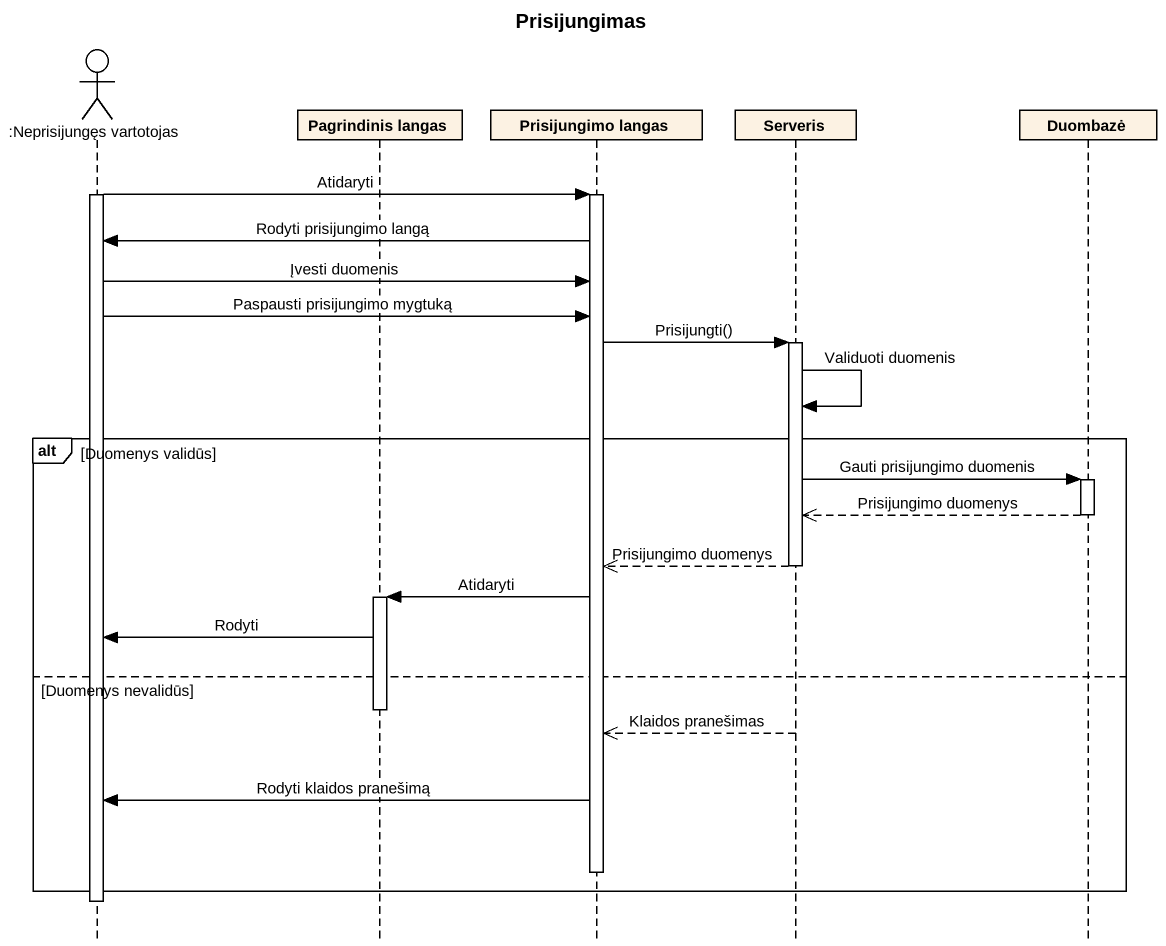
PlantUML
@startuml
title Prisijungimas
hide footbox
actor ":Neprisijungęs vartotojas" as Neprisijungęs_vartotojas
participant "Pagrindinis langas" as Pagrindinis_langas
participant "Prisijungimo langas" as Prisijungimo_langas
participant Serveris
participant Duombazė

activate Neprisijungęs_vartotojas
Neprisijungęs_vartotojas -> Prisijungimo_langas : Atidaryti
activate Prisijungimo_langas
Prisijungimo_langas -> Neprisijungęs_vartotojas : Rodyti prisijungimo langą
Neprisijungęs_vartotojas -> Prisijungimo_langas : Įvesti duomenis
Neprisijungęs_vartotojas -> Prisijungimo_langas : Paspausti prisijungimo mygtuką
Prisijungimo_langas -> Serveris : Prisijungti()
activate Serveris
Serveris -> Serveris : Validuoti duomenis
alt Duomenys validūs
  Serveris -> Duombazė : Gauti prisijungimo duomenis
  activate Duombazė
  Duombazė -->> Serveris : Prisijungimo duomenys
  deactivate Duombazė
  Serveris -->> Prisijungimo_langas : Prisijungimo duomenys
  deactivate Serveris
  Prisijungimo_langas -> Pagrindinis_langas : Atidaryti
  activate Pagrindinis_langas
  Pagrindinis_langas -> Neprisijungęs_vartotojas : Rodyti
else Duomenys nevalidūs
  deactivate Pagrindinis_langas
  Serveris -->> Prisijungimo_langas : Klaidos pranešimas
  Prisijungimo_langas -> Neprisijungęs_vartotojas : Rodyti klaidos pranešimą
  deactivate Prisijungimo_langas
end
deactivate Neprisijungęs_vartotojas
@enduml
